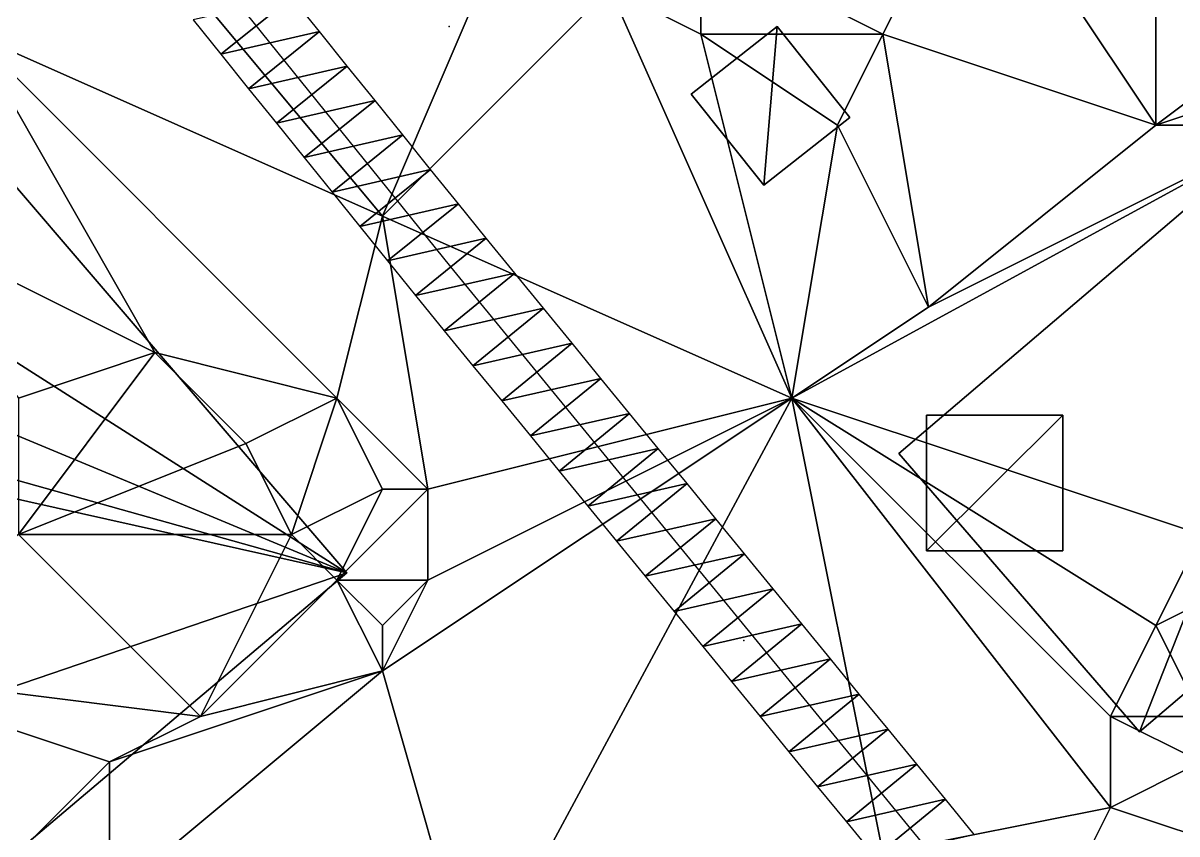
# Model space of a CAD drawing. Header units: metres. Extents: x -1103 to 901, y -902 to 905.
# Drawn here: x -227.8 to -177.1, y 290.8 to 326.5 of the extents above; entities that cross this region are included whole.
import ezdxf

# ---------------------------------------------------------------- set-up
doc = ezdxf.new("R2010")
doc.units = ezdxf.units.M
for name, color, linetype in [('OSM_BUILDING_FOOTPRINTS', 7, 'CONTINUOUS'), ('OSM_BUILDING_ROOFS', 1, 'CONTINUOUS'), ('OSM_BUILDING_WALLS', 8, 'CONTINUOUS'), ('OSM_ROAD_AXES', 2, 'CONTINUOUS'), ('OSM_ROAD_SURFACE', 9, 'CONTINUOUS'), ('OSM_TERRAIN', 3, 'CONTINUOUS'), ('OSM_TREES', 3, 'CONTINUOUS')]:
    doc.layers.add(name, color=color, linetype=linetype)

msp = doc.modelspace()

# ---------------------------------------------------------------- linework, layer by layer
at = {"layer": 'OSM_BUILDING_FOOTPRINTS'}
msp.add_polyline3d([(-151.835, 329.171, 10.468), (-146.507, 323, 10.468), (-146.507, 323, 10.468), (-159.252, 312.129, 10.468), (-151.945, 303.669, 10.468), (-148.286, 306.787, 10.468), (-145.446, 303.503, 10.468), (-131.43, 315.447, 10.468), (-130.103, 313.92, 10.468), (-130.457, 313.622, 10.468), (-121.492, 303.26, 10.468), (-158.666, 271.553, 10.468), (-168.415, 282.822, 10.468), (-167.443, 283.652, 10.468), (-170.151, 286.782, 10.468), (-164.359, 291.725, 10.468), (-162.214, 289.248, 10.468), (-153.736, 296.48, 10.468), (-163.751, 308.081, 10.468), (-178.718, 295.319, 10.468), (-189.296, 307.561, 10.468), (-166.094, 327.346, 10.468)], dxfattribs=at)
for points in [[(-198.427, 323.354, 11.414), (-194.646, 326.328, 11.414), (-191.452, 322.336, 11.414), (-195.232, 319.361, 11.414), (-198.427, 323.354, 11.414)], [(-241.403, 278.775, 14.08), (-250.711, 289.634, 14.08), (-231.068, 306.234, 14.08), (-232.207, 307.55, 14.08), (-230.217, 309.242, 14.08), (-237.159, 317.348, 14.08), (-230.947, 322.601, 14.08), (-213.559, 302.308, 14.08), (-241.403, 278.775, 14.08)], [(-188.085, 303.287, 11.604), (-182.084, 303.287, 11.604), (-182.084, 309.248, 11.604), (-188.085, 309.248, 11.604), (-188.085, 303.287, 11.604)]]:
    msp.add_polyline3d(points, close=True, dxfattribs=at)
at = {"layer": 'OSM_BUILDING_ROOFS'}
for points in [[(-166.094, 327.346, 34.868), (-189.296, 307.561, 34.868), (-178.718, 295.319, 34.868)], [(-166.094, 327.346, 34.868), (-178.718, 295.319, 34.868), (-163.751, 308.081, 34.868)], [(-194.646, 326.328, 21.414), (-198.427, 323.354, 21.414), (-195.232, 319.361, 21.414)], [(-194.646, 326.328, 21.414), (-195.232, 319.361, 21.414), (-191.452, 322.336, 21.414)], [(-213.559, 302.308, 32.08), (-230.947, 322.601, 32.08), (-237.159, 317.348, 32.08)], [(-213.559, 302.308, 32.08), (-237.159, 317.348, 32.08), (-230.217, 309.242, 32.08)], [(-213.559, 302.308, 32.08), (-230.217, 309.242, 32.08), (-232.207, 307.55, 32.08)], [(-182.084, 309.248, 21.604), (-188.085, 309.248, 21.604), (-188.085, 303.287, 21.604)], [(-182.084, 309.248, 21.604), (-188.085, 303.287, 21.604), (-182.084, 303.287, 21.604)], [(-213.559, 302.308, 32.08), (-232.207, 307.55, 32.08), (-231.068, 306.234, 32.08)], [(-213.559, 302.308, 32.08), (-231.068, 306.234, 32.08), (-250.711, 289.634, 32.08)], [(-250.711, 289.634, 32.08), (-241.403, 278.775, 32.08), (-213.559, 302.308, 32.08)]]:
    msp.add_3dface(points, dxfattribs=at)
at = {"layer": 'OSM_BUILDING_WALLS'}
for points in [[(-166.094, 327.346, 10.468), (-189.296, 307.561, 10.468), (-189.296, 307.561, 34.868)], [(-166.094, 327.346, 10.468), (-189.296, 307.561, 34.868), (-166.094, 327.346, 34.868)], [(-194.646, 326.328, 11.414), (-198.427, 323.354, 11.414), (-198.427, 323.354, 21.414)], [(-194.646, 326.328, 11.414), (-198.427, 323.354, 21.414), (-194.646, 326.328, 21.414)], [(-191.452, 322.336, 11.414), (-194.646, 326.328, 11.414), (-194.646, 326.328, 21.414)], [(-191.452, 322.336, 11.414), (-194.646, 326.328, 21.414), (-191.452, 322.336, 21.414)], [(-198.427, 323.354, 11.414), (-195.232, 319.361, 11.414), (-195.232, 319.361, 21.414)], [(-198.427, 323.354, 11.414), (-195.232, 319.361, 21.414), (-198.427, 323.354, 21.414)], [(-213.559, 302.308, 14.08), (-230.947, 322.601, 14.08), (-230.947, 322.601, 32.08)], [(-213.559, 302.308, 14.08), (-230.947, 322.601, 32.08), (-213.559, 302.308, 32.08)], [(-195.232, 319.361, 11.414), (-191.452, 322.336, 11.414), (-191.452, 322.336, 21.414)], [(-195.232, 319.361, 11.414), (-191.452, 322.336, 21.414), (-195.232, 319.361, 21.414)], [(-182.084, 309.248, 11.604), (-188.085, 309.248, 11.604), (-188.085, 309.248, 21.604)], [(-182.084, 309.248, 11.604), (-188.085, 309.248, 21.604), (-182.084, 309.248, 21.604)], [(-188.085, 309.248, 11.604), (-188.085, 303.287, 11.604), (-188.085, 303.287, 21.604)], [(-188.085, 309.248, 11.604), (-188.085, 303.287, 21.604), (-188.085, 309.248, 21.604)], [(-182.084, 303.287, 11.604), (-182.084, 309.248, 11.604), (-182.084, 309.248, 21.604)], [(-182.084, 303.287, 11.604), (-182.084, 309.248, 21.604), (-182.084, 303.287, 21.604)], [(-178.718, 295.319, 10.468), (-163.751, 308.081, 10.468), (-163.751, 308.081, 34.868)], [(-178.718, 295.319, 10.468), (-163.751, 308.081, 34.868), (-178.718, 295.319, 34.868)], [(-189.296, 307.561, 10.468), (-178.718, 295.319, 10.468), (-178.718, 295.319, 34.868)], [(-189.296, 307.561, 10.468), (-178.718, 295.319, 34.868), (-189.296, 307.561, 34.868)], [(-188.085, 303.287, 11.604), (-182.084, 303.287, 11.604), (-182.084, 303.287, 21.604)], [(-188.085, 303.287, 11.604), (-182.084, 303.287, 21.604), (-188.085, 303.287, 21.604)], [(-241.403, 278.775, 14.08), (-213.559, 302.308, 14.08), (-213.559, 302.308, 32.08)], [(-241.403, 278.775, 14.08), (-213.559, 302.308, 32.08), (-241.403, 278.775, 32.08)]]:
    msp.add_3dface(points, dxfattribs=at)
at = {"layer": 'OSM_ROAD_AXES'}
msp.add_polyline3d([(-157.826, 253.505, 19.336), (-161.33, 257.519, 19.095), (-183.747, 284.924, 15.418), (-208.994, 315.767, 14.23), (-234.639, 347.573, 15.628), (-256.57, 375.209, 14.917), (-282.181, 405.676, 12.154), (-361.261, 499.721, 16.837)], dxfattribs=at)
at = {"layer": 'OSM_ROAD_SURFACE'}
for points in [[(-215.985, 327.624, 15.142), (-220.32, 326.628, 15.405), (-219.099, 325.113, 15.263)], [(-214.764, 326.11, 14.999), (-215.985, 327.624, 15.142), (-219.099, 325.113, 15.263)], [(-214.764, 326.11, 14.999), (-219.099, 325.113, 15.263), (-217.878, 323.599, 15.121)], [(-213.543, 324.595, 14.855), (-214.764, 326.11, 14.999), (-217.878, 323.599, 15.121)], [(-213.543, 324.595, 14.855), (-217.878, 323.599, 15.121), (-216.657, 322.084, 14.979)], [(-212.322, 323.081, 14.712), (-213.543, 324.595, 14.855), (-216.657, 322.084, 14.979)], [(-212.322, 323.081, 14.712), (-216.657, 322.084, 14.979), (-215.436, 320.57, 14.837)], [(-211.101, 321.566, 14.568), (-212.322, 323.081, 14.712), (-215.436, 320.57, 14.837)], [(-211.101, 321.566, 14.568), (-215.436, 320.57, 14.837), (-214.214, 319.055, 14.695)], [(-209.879, 320.051, 14.414), (-211.101, 321.566, 14.568), (-214.214, 319.055, 14.695)], [(-209.879, 320.051, 14.414), (-214.214, 319.055, 14.695), (-212.993, 317.541, 14.559)], [(-208.658, 318.537, 14.321), (-209.879, 320.051, 14.414), (-212.993, 317.541, 14.559)], [(-208.658, 318.537, 14.321), (-212.993, 317.541, 14.559), (-211.772, 316.026, 14.43)], [(-207.442, 317.028, 14.228), (-208.658, 318.537, 14.321), (-211.772, 316.026, 14.43)], [(-207.442, 317.028, 14.228), (-211.772, 316.026, 14.43), (-210.546, 314.506, 14.342)], [(-206.184, 315.492, 14.133), (-207.442, 317.028, 14.228), (-210.546, 314.506, 14.342)], [(-206.184, 315.492, 14.133), (-210.546, 314.506, 14.342), (-209.279, 312.958, 14.257)], [(-204.922, 313.949, 14.047), (-206.184, 315.492, 14.133), (-209.279, 312.958, 14.257)], [(-204.922, 313.949, 14.047), (-209.279, 312.958, 14.257), (-208.017, 311.416, 14.172)], [(-203.659, 312.407, 13.962), (-204.922, 313.949, 14.047), (-208.017, 311.416, 14.172)], [(-203.659, 312.407, 13.962), (-208.017, 311.416, 14.172), (-206.755, 309.874, 14.087)], [(-202.397, 310.865, 13.877), (-203.659, 312.407, 13.962), (-206.755, 309.874, 14.087)], [(-202.397, 310.865, 13.877), (-206.755, 309.874, 14.087), (-205.492, 308.331, 14.002)], [(-201.135, 309.323, 13.792), (-202.397, 310.865, 13.877), (-205.492, 308.331, 14.002)], [(-201.135, 309.323, 13.792), (-205.492, 308.331, 14.002), (-204.23, 306.789, 13.96)], [(-199.872, 307.781, 13.757), (-201.135, 309.323, 13.792), (-204.23, 306.789, 13.96)], [(-199.872, 307.781, 13.757), (-204.23, 306.789, 13.96), (-202.967, 305.247, 13.962)], [(-198.61, 306.239, 13.676), (-199.872, 307.781, 13.757), (-202.967, 305.247, 13.962)], [(-198.61, 306.239, 13.676), (-202.967, 305.247, 13.962), (-201.705, 303.705, 13.838)], [(-197.347, 304.696, 13.698), (-198.61, 306.239, 13.676), (-201.705, 303.705, 13.838)], [(-197.347, 304.696, 13.698), (-201.705, 303.705, 13.838), (-200.443, 302.163, 13.86)], [(-196.085, 303.154, 13.775), (-197.347, 304.696, 13.698), (-200.443, 302.163, 13.86)], [(-196.085, 303.154, 13.775), (-200.443, 302.163, 13.86), (-199.18, 300.621, 13.883)], [(-194.823, 301.612, 13.868), (-196.085, 303.154, 13.775), (-199.18, 300.621, 13.883)], [(-194.823, 301.612, 13.868), (-199.18, 300.621, 13.883), (-197.918, 299.078, 13.972)], [(-193.56, 300.07, 13.962), (-194.823, 301.612, 13.868), (-197.918, 299.078, 13.972)], [(-193.56, 300.07, 13.962), (-197.918, 299.078, 13.972), (-196.656, 297.536, 14.065)], [(-192.298, 298.528, 14.055), (-193.56, 300.07, 13.962), (-196.656, 297.536, 14.065)], [(-192.298, 298.528, 14.055), (-196.656, 297.536, 14.065), (-195.393, 295.994, 14.158)], [(-191.036, 296.986, 14.154), (-192.298, 298.528, 14.055), (-195.393, 295.994, 14.158)], [(-191.036, 296.986, 14.154), (-195.393, 295.994, 14.158), (-194.131, 294.452, 14.252)], [(-189.773, 295.443, 14.262), (-191.036, 296.986, 14.154), (-194.131, 294.452, 14.252)], [(-189.773, 295.443, 14.262), (-194.131, 294.452, 14.252), (-192.869, 292.91, 14.345)], [(-188.511, 293.901, 14.37), (-189.773, 295.443, 14.262), (-192.869, 292.91, 14.345)], [(-188.511, 293.901, 14.37), (-192.869, 292.91, 14.345), (-191.606, 291.368, 14.438)], [(-187.249, 292.359, 14.478), (-188.511, 293.901, 14.37), (-191.606, 291.368, 14.438)], [(-187.249, 292.359, 14.478), (-191.606, 291.368, 14.438), (-190.344, 289.825, 14.549)], [(-185.986, 290.817, 14.586), (-187.249, 292.359, 14.478), (-190.344, 289.825, 14.549)]]:
    msp.add_3dface(points, dxfattribs=at)
at = {"layer": 'OSM_TERRAIN'}
for points in [[(-190, 326, 13.161), (-186, 334, 12.778), (-198, 330, 12.78)], [(-190, 326, 13.161), (-178, 322, 12.808), (-186, 334, 12.778)], [(-178, 322, 12.808), (-178, 334, 12.424), (-186, 334, 12.778)], [(-178, 322, 12.808), (-170, 328, 12.392), (-178, 334, 12.424)], [(-230, 326, 16.288), (-222, 330, 15.571), (-232, 332, 16.451)], [(-212, 318, 14.413), (-206, 332, 14.672), (-222, 330, 15.571)], [(-212, 318, 14.413), (-202, 328, 14.187), (-206, 332, 14.672)], [(-230, 326, 16.288), (-212, 318, 14.413), (-222, 330, 15.571)], [(-198, 326, 13.488), (-198, 330, 12.78), (-202, 328, 14.187)], [(-190, 326, 13.161), (-198, 330, 12.78), (-198, 326, 13.488)], [(-212, 318, 14.413), (-194, 310, 13.385), (-202, 328, 14.187)], [(-202, 328, 14.187), (-194, 310, 13.385), (-198, 326, 13.488)], [(-178, 322, 12.808), (-172, 324, 12.804), (-170, 328, 12.392)], [(-234, 318, 16.413), (-222, 312, 16.313), (-230, 326, 16.288)], [(-222, 312, 16.313), (-214, 310, 14.548), (-230, 326, 16.288)], [(-214, 310, 14.548), (-212, 318, 14.413), (-230, 326, 16.288)], [(-194, 310, 13.385), (-192, 322, 13.512), (-198, 326, 13.488)], [(-192, 322, 13.512), (-190, 326, 13.161), (-198, 326, 13.488)], [(-188, 314, 13.07), (-190, 326, 13.161), (-192, 322, 13.512)], [(-188, 314, 13.07), (-178, 322, 12.808), (-190, 326, 13.161)], [(-172, 322, 13.519), (-172, 324, 12.804), (-178, 322, 12.808)], [(-194, 310, 13.385), (-176, 304, 13.623), (-172, 322, 13.519)], [(-194, 310, 13.385), (-172, 322, 13.519), (-188, 314, 13.07)], [(-194, 310, 13.385), (-188, 314, 13.07), (-192, 322, 13.512)], [(-188, 314, 13.07), (-172, 322, 13.519), (-178, 322, 12.808)], [(-228, 310, 16.563), (-222, 312, 16.313), (-234, 318, 16.413)], [(-210, 306, 14.151), (-212, 318, 14.413), (-214, 310, 14.548)], [(-210, 306, 14.151), (-194, 310, 13.385), (-212, 318, 14.413)], [(-228, 304, 16.313), (-218, 308, 16.194), (-222, 312, 16.313)], [(-228, 304, 16.313), (-222, 312, 16.313), (-228, 310, 16.563)], [(-222, 312, 16.313), (-218, 308, 16.194), (-214, 310, 14.548)], [(-218, 308, 16.194), (-216, 304, 16.313), (-214, 310, 14.548)], [(-216, 304, 16.313), (-212, 306, 14.522), (-214, 310, 14.548)], [(-212, 306, 14.522), (-210, 306, 14.151), (-214, 310, 14.548)], [(-208, 284, 14.617), (-194, 310, 13.385), (-212, 298, 14.232)], [(-212, 298, 14.232), (-194, 310, 13.385), (-210, 302, 14.366)], [(-210, 302, 14.366), (-194, 310, 13.385), (-210, 306, 14.151)], [(-208, 284, 14.617), (-190, 290, 14.476), (-194, 310, 13.385)], [(-180, 292, 14.628), (-180, 296, 13.764), (-194, 310, 13.385)], [(-190, 290, 14.476), (-180, 292, 14.628), (-194, 310, 13.385)], [(-180, 296, 13.764), (-178, 300, 13.699), (-194, 310, 13.385)], [(-178, 300, 13.699), (-176, 304, 13.623), (-194, 310, 13.385)], [(-228, 304, 16.313), (-216, 304, 16.313), (-218, 308, 16.194)], [(-216, 304, 16.313), (-214, 302, 16.313), (-212, 306, 14.522)], [(-210, 302, 14.366), (-210, 306, 14.151), (-214, 302, 16.313)], [(-214, 302, 16.313), (-210, 306, 14.151), (-212, 306, 14.522)], [(-236, 298, 16.313), (-220, 296, 16.045), (-228, 304, 16.313)], [(-220, 296, 16.045), (-216, 304, 16.313), (-228, 304, 16.313)], [(-220, 296, 16.045), (-214, 302, 16.313), (-216, 304, 16.313)], [(-178, 300, 13.699), (-174, 302, 13.964), (-176, 304, 13.623)], [(-220, 296, 16.045), (-212, 298, 14.232), (-214, 302, 16.313)], [(-212, 298, 14.232), (-212, 300, 14.886), (-214, 302, 16.313)], [(-212, 300, 14.886), (-210, 302, 14.366), (-214, 302, 16.313)], [(-212, 298, 14.232), (-210, 302, 14.366), (-212, 300, 14.886)], [(-176, 296, 14.838), (-174, 302, 13.964), (-178, 300, 13.699)], [(-180, 296, 13.764), (-176, 296, 14.838), (-178, 300, 13.699)], [(-228, 290, 16.291), (-224, 294, 16.313), (-236, 298, 16.313)], [(-224, 294, 16.313), (-220, 296, 16.045), (-236, 298, 16.313)], [(-224, 288, 14.886), (-208, 284, 14.617), (-212, 298, 14.232)], [(-224, 288, 14.886), (-212, 298, 14.232), (-224, 294, 16.313)], [(-224, 294, 16.313), (-212, 298, 14.232), (-220, 296, 16.045)], [(-180, 292, 14.628), (-176, 294, 14.706), (-180, 296, 13.764)], [(-180, 296, 13.764), (-176, 294, 14.706), (-176, 296, 14.838)], [(-224, 288, 14.886), (-224, 294, 16.313), (-228, 290, 16.291)], [(-180, 292, 14.628), (-174, 290, 15.159), (-176, 294, 14.706)], [(-184, 284, 15.531), (-180, 292, 14.628), (-190, 290, 14.476)], [(-174, 290, 15.159), (-180, 292, 14.628), (-184, 284, 15.531)]]:
    msp.add_3dface(points, dxfattribs=at)
at = {"layer": 'OSM_TREES'}
for p in [(-209.071, 326.339, 14.607), (-196.116, 299.333, 13.926)]:
    msp.add_point(p, dxfattribs=at)

doc.saveas('drawing.dxf')
